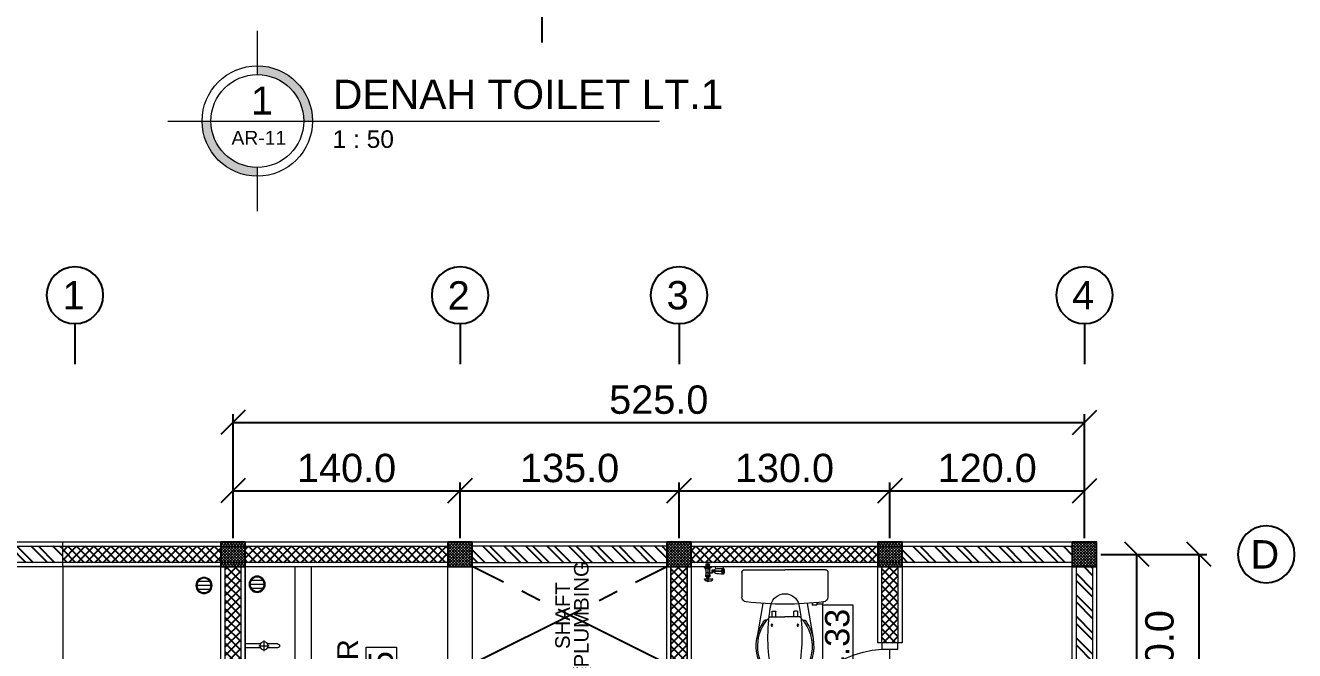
# Model space of a CAD drawing. Header units: inches. Extents: x 249 to 1192, y -18 to 440.
# Drawn here: x 505.38 to 521.04, y 199.45 to 207.17 of the extents above; entities that cross this region are included whole.
import ezdxf
from ezdxf.enums import TextEntityAlignment as Align

# ---------------------------------------------------------------- set-up
doc = ezdxf.new("R2010")
doc.units = ezdxf.units.IN
doc.header["$MEASUREMENT"] = 0
doc.linetypes.add('CENTER2', pattern=[1.125, 0.75, -0.125, 0.125, -0.125])
doc.linetypes.add('DASHDOT', pattern=[1, 0.5, -0.25, 0, -0.25])
for name, color, linetype, lineweight in [('ARSIR BETON', 8, 'Continuous', 0), ('DIMENSI', 85, 'Continuous', 20), ('DINDING', 6, 'Continuous', 0), ('DINDING2', 137, 'Continuous', 20), ('KUSEN', 16, 'Continuous', 15), ('LANTAI', 135, 'Continuous', 9), ('SANITAIR', 6, 'Continuous', 9), ('TEXT (KET. RUANG)', 7, 'Continuous', 5), ('TEXT (KETERANGAN)', 7, 'Continuous', 25)]:
    doc.layers.add(name, color=color, linetype=linetype, lineweight=lineweight)
for name, color, linetype in [('ARSIR DINDING', 64, 'Continuous'), ('AS', 15, 'CENTER2'), ('KOLOM', 5, 'Continuous')]:
    doc.layers.add(name, color=color, linetype=linetype)
doc.styles.add('ARIAL', font='arial.ttf')
doc.styles.add('S', font='SIMPLEX', dxfattribs={"width": 1.1})
doc.styles.get("Standard").update_dxf_attribs({"font": 'arial.ttf'})
doc.dimstyles.new('UK. GDG PERTEMUAN', dxfattribs={"dimtxt": 0.5, "dimasz": 0.5, "dimexe": 0.5, "dimexo": 0.05, "dimgap": 0.1, "dimtad": 2, "dimdec": 0, "dimlfac": 100, "dimzin": 0, "dimdsep": 46, "dimtxsty": 'Standard', "dimblk": 'OBLIQUE', "dimcen": 0.09, "dimclrd": 8, "dimclre": 256, "dimclrt": 256, "dimadec": 0, "dimazin": 0, "dimtfac": 1, "dimtdec": 0, "dimtofl": 0, "dimtmove": 0, "dimatfit": 3, "dimldrblk": 'OBLIQUE', "dimfxl": 0, "dimtolj": 1, "dimtzin": 0, "dimarcsym": 0})

# ---------------------------------------------------------------- blocks, each defined once
blk = doc.blocks.new('JUDUL GAMBAR')
at = {"layer": 'DIMENSI'}
h = blk.add_hatch(color=256, dxfattribs=at)
h.paths.add_polyline_path([(-32.945, 252.895), (-32.945, 253.045, -0.414214), (-33.739, 253.838), (-33.889, 253.838, 0.414214)])
h.paths.add_polyline_path([(-32.945, 254.781), (-32.945, 254.631, -0.414214), (-32.152, 253.838), (-32.002, 253.838, 0.414214)])
for points in [[(-32.945, 255.382), (-32.945, 254.631)], [(-34.474, 253.838), (-26.071, 253.838)], [(-32.945, 253.045), (-32.945, 252.294)]]:
    blk.add_lwpolyline(points, dxfattribs=at)
for radius in [0.943, 0.793]:
    blk.add_circle((-32.945, 253.838), radius, dxfattribs=at)
at = {"layer": 'DIMENSI', "style": 'ARIAL'}
for tag, height, p in [('JUDUL', 0.5, (-31.652, 253.895)), ('SKALA', 0.3, (-31.658, 253.289))]:
    blk.add_attdef(tag, text='', height=height, dxfattribs=at).set_placement(p, align=Align.BOTTOM_LEFT)
for tag, height, p in [('NO', 0.478, (-32.866, 254.188)), ('AR', 0.236, (-32.919, 253.551))]:
    blk.add_attdef(tag, text='', height=height, dxfattribs=at).set_placement(p, align=Align.MIDDLE_CENTER)
blk = doc.blocks.new('*X38')
at = {"color": 0}
for p, q in [((18.491, 19.1926), (18.5795, 19.1926)), ((18.4987, 19.2176), (18.5717, 19.2176)), ((18.4987, 19.1676), (18.5717, 19.1676))]:
    blk.add_line(p, q, dxfattribs=at)
blk = doc.blocks.new('SFLOOR')
for radius in [0.05, 0.0442]:
    blk.add_circle((0, 0), radius)
blk.add_blockref('*X38', (-18.5352, -19.1926))
blk = doc.blocks.new('Skran')
for p, q in [((-0.2, 0.0125), (-0.1381, 0.0125)), ((-0.0837, 0), (-0.1488, 0)), ((-0.1162, -0.0326), (-0.1162, 0.0326)), ((-0.0943, 0.0125), (0, 0.0125)), ((0, -0.0125), (0, 0.0125)), ((-0.2, -0.0125), (-0.1381, -0.0125)), ((-0.0943, -0.0125), (0, -0.0125))]:
    blk.add_line(p, q)
blk.add_circle((-0.1162, 0), 0.0252)
blk.add_arc((-0.2, 0), 0.0125, 89.99923, 270.00077)
blk = doc.blocks.new('*X70')
at = {"color": 0}
for p, q in [((-1015.3, 2417.5), (-1013.3, 2417.5)), ((-1015.3, 2416.2), (-1013.3, 2416.2)), ((-1015.3, 2415), (-1013.3, 2415)), ((-1015.3, 2413.8), (-1013.3, 2413.8)), ((-1015.3, 2412.5), (-1013.3, 2412.5)), ((-1015.3, 2411.2), (-1013.3, 2411.2)), ((-1015.3, 2410), (-1013.3, 2410)), ((-1015.3, 2408.8), (-1013.3, 2408.8)), ((-1015.3, 2407.5), (-1013.3, 2407.5)), ((-1015.3, 2406.2), (-1013.3, 2406.2)), ((-1015.3, 2405), (-1013.3, 2405))]:
    blk.add_line(p, q, dxfattribs=at)
blk = doc.blocks.new('*X71')
at = {"color": 0}
for p, q in [((1009.1, 3570), (1015.9, 3570)), ((1010, 3568.8), (1016.6, 3568.8)), ((1010.6, 3567.5), (1017.2, 3567.5)), ((1011.1, 3566.2), (1017.7, 3566.2)), ((1011.5, 3565), (1018, 3565)), ((1011.8, 3563.8), (1018.2, 3563.8)), ((1012.1, 3562.5), (1018.4, 3562.5)), ((1012.3, 3561.2), (1018.6, 3561.2)), ((1012.4, 3560), (1018.7, 3560)), ((1012.5, 3558.8), (1018.8, 3558.8)), ((1012.6, 3557.5), (1018.9, 3557.5)), ((1012.7, 3556.2), (1018.9, 3556.2)), ((1012.7, 3555), (1018.9, 3555))]:
    blk.add_line(p, q, dxfattribs=at)
blk = doc.blocks.new('JET SHOWER TOTO 403SV3 ATAS')
for p, q in [((-159.1, 3063.7), (-273.3, 3063.7)), ((-271.6, 3070.7), (-271.6, 3056.7)), ((-271.6, 3070.7), (-269.6, 3070.7)), ((-271.6, 3056.7), (-269.6, 3056.7)), ((-269.6, 3070.7), (-269.3, 3074.5)), ((-269.6, 3070.7), (-269.6, 3056.7)), ((-269.6, 3056.7), (-269.1, 3043.3)), ((-259.4, 3083.7), (-257.6, 3083.7)), ((-257.6, 3083.7), (-257.6, 3033.7)), ((-257.6, 3068.7), (-249.3, 3068.7)), ((-257.6, 3058.7), (-249.3, 3058.7)), ((-249.3, 3070), (-243.9, 3076.7)), ((-249.3, 3070.2), (-249.3, 3063.7)), ((-249.3, 3057.2), (-249.3, 3063.7)), ((-249.3, 3057.3), (-243.9, 3050.7)), ((-244.1, 3074.9), (-244.1, 3053.4)), ((-236.6, 3076.4), (-236.6, 3051)), ((-236.6, 3075.2), (-236.6, 3075.2)), ((-236.6, 3075.2), (-236.1, 3075.2)), ((-236.6, 3052.2), (-236.1, 3052.2)), ((-220.6, 3063.7), (-220.6, 3079)), ((-220.6, 3063.7), (-220.6, 3034.2)), ((-204.6, 3075.2), (-193.1, 3075.2)), ((-202.8, 3075.2), (-193.1, 3075.2)), ((-202.8, 3052.2), (-193.1, 3052.2)), ((-188, 3085), (-193.1, 3075.2)), ((-193.1, 3075.2), (-193.1, 3052.2)), ((-188, 3042.4), (-193.1, 3052.2)), ((-187.4, 3057.9), (-175.8, 3069.5)), ((-187.4, 3069.5), (-175.8, 3057.9)), ((-185.1, 3085.6), (-185.1, 3043)), ((-183.6, 3087.7), (-181.6, 3087.7)), ((-181.6, 3101.6), (-181.6, 2943.3)), ((-181.6, 3074.2), (-166.6, 3074.2)), ((-181.6, 3073.2), (-165.6, 3073.2)), ((-181.6, 3054.2), (-165.6, 3054.2)), ((-181.6, 3053.2), (-166.6, 3053.2)), ((-165.6, 3073.2), (-166.6, 3074.2)), ((-166.6, 3074.2), (-166.6, 3053.2)), ((-165.6, 3054.2), (-166.6, 3053.2)), ((-165.6, 3073.2), (-165.6, 3054.2)), ((-259.1, 3033.7), (-257.6, 3033.7)), ((-220.6, 3034.2), (-210.7, 3034.2)), ((-218.1, 3024.9), (-216.6, 3037.9)), ((-205.8, 3038.8), (-215.6, 3038.8)), ((-210.7, 2958.4), (-210.7, 3036.7)), ((-210.7, 3034.2), (-210.7, 2993.5)), ((-210.7, 3012.7), (-210.7, 2975.3)), ((-210.7, 2967.6), (-210.7, 2994)), ((-203.4, 3024.9), (-204.8, 3037.9)), ((-181.6, 3018), (-198.4, 3016.8)), ((-183.6, 3039.7), (-181.6, 3039.7)), ((-226.5, 2966.5), (-226.2, 2973.8)), ((-195, 2966.5), (-195.2, 2973.8)), ((-181.6, 2970), (-195.1, 2971.1))]:
    blk.add_line(p, q)
for points in [[(-237.2, 3074.9, 0.114587), (-237.4, 3075.9, 0.103766), (-238.1, 3076.8, 0.091411), (-239.1, 3077.4, 0.084254), (-240.3, 3077.6, 0.084254), (-241.6, 3077.4, 0.091411), (-242.6, 3076.8, 0.103766), (-243.2, 3075.9, 0.114587), (-243.5, 3074.9, 0.114587), (-243.2, 3074, 0.103766), (-242.6, 3073.1, 0.091411), (-241.6, 3072.5, 0.084254), (-240.3, 3072.3, 0.084254), (-239.1, 3072.5, 0.091411), (-238.1, 3073.1, 0.103766), (-237.4, 3074, 0.114587)], [(-237.2, 3052.4, -0.114587), (-237.4, 3051.4, -0.103766), (-238.1, 3050.6, -0.091411), (-239.1, 3050, -0.084254), (-240.3, 3049.8, -0.084254), (-241.6, 3050, -0.091411), (-242.6, 3050.6, -0.103766), (-243.2, 3051.4, -0.114587), (-243.5, 3052.4, -0.114587), (-243.2, 3053.4, -0.103766), (-242.6, 3054.3, -0.091411), (-241.6, 3054.9, -0.084254), (-240.3, 3055.1, -0.084254), (-239.1, 3054.9, -0.091411), (-238.1, 3054.3, -0.103766), (-237.4, 3053.4, -0.114587)], [(-240.2, 3058.3, 0.164064), (-239.2, 3058.6, 0.105853), (-238.2, 3059.9, 0.069292), (-237.5, 3061.5, 0.055499), (-237.3, 3063.7, 0.055499), (-237.5, 3065.9, 0.069292), (-238.2, 3067.5, 0.105853), (-239.2, 3068.8, 0.164064), (-240.2, 3069.1, 0.164064), (-241.3, 3068.8, 0.105853), (-242.3, 3067.5, 0.069292), (-242.9, 3065.9, 0.055499), (-243.2, 3063.7, 0.055499), (-242.9, 3061.5, 0.069292), (-242.3, 3059.9, 0.105853), (-241.3, 3058.6, 0.164064)], [(-224.6, 2965.2, 0.244063), (-224, 2964, 0.082589), (-220.5, 2962.4, 0.040895), (-216.4, 2961.5, 0.030051), (-210.7, 2961.2, 0.030051), (-205, 2961.5, 0.040895), (-200.9, 2962.4, 0.082589), (-197.5, 2964, 0.244063), (-196.9, 2965.2, 0.244063), (-197.5, 2966.4, 0.082589), (-200.9, 2968.1, 0.040895), (-205, 2968.9, 0.030051), (-210.7, 2969.3, 0.030051), (-216.4, 2968.9, 0.040895), (-220.5, 2968.1, 0.082589), (-224, 2966.4, 0.244063)], [(-221.7, 2964.7, 0.063482), (-221.3, 2964.8, 0.076525), (-221.1, 2964.9, 0.107139), (-220.9, 2965, 0.147244), (-220.8, 2965.2, 0.147244), (-220.9, 2965.4, 0.107139), (-221.1, 2965.6, 0.076525), (-221.3, 2965.7, 0.063482), (-221.7, 2965.8, 0.063482), (-222, 2965.7, 0.076525), (-222.3, 2965.6, 0.107139), (-222.5, 2965.4, 0.147244), (-222.5, 2965.2, 0.147244), (-222.5, 2965, 0.107139), (-222.3, 2964.9, 0.076525), (-222, 2964.8, 0.063482)], [(-216.9, 2966.7, 0.063482), (-216.5, 2966.8, 0.076525), (-216.3, 2966.9, 0.107139), (-216.1, 2967.1, 0.147244), (-216, 2967.2, 0.147244), (-216.1, 2967.4, 0.107139), (-216.3, 2967.6, 0.076525), (-216.5, 2967.7, 0.063482), (-216.9, 2967.8, 0.063482), (-217.2, 2967.7, 0.076525), (-217.5, 2967.6, 0.107139), (-217.6, 2967.4, 0.147244), (-217.7, 2967.2, 0.147244), (-217.6, 2967.1, 0.107139), (-217.5, 2966.9, 0.076525), (-217.2, 2966.8, 0.063482)], [(-216.4, 2962.4, 0.063482), (-216.1, 2962.4, 0.076525), (-215.8, 2962.5, 0.107139), (-215.6, 2962.7, 0.147244), (-215.6, 2962.9, 0.147244), (-215.6, 2963.1, 0.107139), (-215.8, 2963.3, 0.076525), (-216.1, 2963.4, 0.063482), (-216.4, 2963.4, 0.063482), (-216.7, 2963.4, 0.076525), (-217, 2963.3, 0.107139), (-217.2, 2963.1, 0.147244), (-217.3, 2962.9, 0.147244), (-217.2, 2962.7, 0.107139), (-217, 2962.5, 0.076525), (-216.7, 2962.4, 0.063482)], [(-210.8, 2964.6, 0.063482), (-210.5, 2964.6, 0.076525), (-210.2, 2964.8, 0.107139), (-210, 2964.9, 0.147244), (-210, 2965.1, 0.147244), (-210, 2965.3, 0.107139), (-210.2, 2965.5, 0.076525), (-210.5, 2965.6, 0.063482), (-210.8, 2965.6, 0.063482), (-211.2, 2965.6, 0.076525), (-211.4, 2965.5, 0.107139), (-211.6, 2965.3, 0.147244), (-211.7, 2965.1, 0.147244), (-211.6, 2964.9, 0.107139), (-211.4, 2964.8, 0.076525), (-211.2, 2964.6, 0.063482)], [(-210.8, 2961.6, 0.063482), (-210.5, 2961.6, 0.076525), (-210.2, 2961.7, 0.107139), (-210, 2961.9, 0.147244), (-210, 2962.1, 0.147244), (-210, 2962.3, 0.107139), (-210.2, 2962.5, 0.076525), (-210.5, 2962.6, 0.063482), (-210.8, 2962.6, 0.063482), (-211.2, 2962.6, 0.076525), (-211.4, 2962.5, 0.107139), (-211.6, 2962.3, 0.147244), (-211.7, 2962.1, 0.147244), (-211.6, 2961.9, 0.107139), (-211.4, 2961.7, 0.076525), (-211.2, 2961.6, 0.063482)], [(-210.7, 2967.5, 0.063482), (-210.4, 2967.6, 0.076525), (-210.1, 2967.7, 0.107139), (-209.9, 2967.8, 0.147244), (-209.9, 2968, 0.147244), (-209.9, 2968.2, 0.107139), (-210.1, 2968.4, 0.076525), (-210.4, 2968.5, 0.063482), (-210.7, 2968.6, 0.063482), (-211, 2968.5, 0.076525), (-211.3, 2968.4, 0.107139), (-211.5, 2968.2, 0.147244), (-211.5, 2968, 0.147244), (-211.5, 2967.8, 0.107139), (-211.3, 2967.7, 0.076525), (-211, 2967.6, 0.063482)], [(-205.6, 2967.1, 0.063482), (-205.2, 2967.1, 0.076525), (-205, 2967.2, 0.107139), (-204.8, 2967.4, 0.147244), (-204.7, 2967.6, 0.147244), (-204.8, 2967.8, 0.107139), (-205, 2968, 0.076525), (-205.2, 2968.1, 0.063482), (-205.6, 2968.1, 0.063482), (-205.9, 2968.1, 0.076525), (-206.2, 2968, 0.107139), (-206.3, 2967.8, 0.147244), (-206.4, 2967.6, 0.147244), (-206.3, 2967.4, 0.107139), (-206.2, 2967.2, 0.076525), (-205.9, 2967.1, 0.063482)], [(-204.7, 2962.2, 0.063482), (-204.3, 2962.3, 0.076525), (-204.1, 2962.4, 0.107139), (-203.9, 2962.6, 0.147244), (-203.8, 2962.8, 0.147244), (-203.9, 2963, 0.107139), (-204.1, 2963.1, 0.076525), (-204.3, 2963.3, 0.063482), (-204.7, 2963.3, 0.063482), (-205, 2963.3, 0.076525), (-205.3, 2963.1, 0.107139), (-205.5, 2963, 0.147244), (-205.5, 2962.8, 0.147244), (-205.5, 2962.6, 0.107139), (-205.3, 2962.4, 0.076525), (-205, 2962.3, 0.063482)], [(-199.6, 2964.6, 0.063482), (-199.3, 2964.6, 0.076525), (-199, 2964.8, 0.107139), (-198.9, 2964.9, 0.147244), (-198.8, 2965.1, 0.147244), (-198.9, 2965.3, 0.107139), (-199, 2965.5, 0.076525), (-199.3, 2965.6, 0.063482), (-199.6, 2965.6, 0.063482), (-200, 2965.6, 0.076525), (-200.2, 2965.5, 0.107139), (-200.4, 2965.3, 0.147244), (-200.5, 2965.1, 0.147244), (-200.4, 2964.9, 0.107139), (-200.2, 2964.8, 0.076525), (-200, 2964.6, 0.063482)]]:
    blk.add_lwpolyline(points, format="xyb", close=True)
for points in [[(-210.7, 2977.8, 0.026666), (-217.1, 2977.4, 0.036581), (-221.7, 2976.6, 0.076377), (-225.6, 2974.9, 0.258801), (-226.2, 2973.8, 0.258801)], [(-195.2, 2973.8, 0.258801), (-195.9, 2974.9, 0.076377), (-199.8, 2976.6, 0.036581), (-204.4, 2977.4, 0.026666), (-210.7, 2977.8, 0.026666)], [(-210.7, 2971.5, 0.032506), (-217.2, 2971.1, 0.043954), (-221.9, 2970, 0.086557), (-225.8, 2968, 0.234077), (-226.5, 2966.5, 0.2316), (-225.8, 2965, 0.086557)], [(-210.7, 2971.5, -0.032506), (-204.3, 2971.1, -0.043954), (-199.6, 2970, -0.086557), (-195.7, 2968, -0.234077), (-195, 2966.5, -0.2316), (-195.7, 2965, -0.086557)]]:
    blk.add_lwpolyline(points, format="xyb")
for centre, radius, start, end in [((-259.9, 3063.7), 13.7, 149.24357, 210.75643), ((-259.4, 3073.7), 10, 90, 175.60129), ((-240.3, 3074.6), 4.1, 25.31617, 148.85978), ((-236.1, 3085.2), 10, 270, 282.17925), ((-236.1, 3042.2), 10, 77.82075, 90), ((-219.5, 3008), 69, 77.82075, 102.17925), ((-202.8, 3085.2), 10, 257.82075, 270), ((-202.8, 3042.2), 10, 90, 102.17925), ((-183.6, 3082.7), 5, 90, 152.52557), ((-259.1, 3043.7), 10, 182.48955, 270), ((-240.3, 3052.8), 4.1, 211.14022, 334.68383), ((-219.5, 3119.4), 69, 257.82075, 282.17925), ((-26.4, 2980.6), 200, 169.04916, 182.15247), ((-220.8, 3018.2), 2, 99.96394, 169.04916), ((-210.7, 2961), 60, 79.71779, 99.96394), ((-229.4, 3026.4), 11.4, 327.98326, 355.24666), ((-215.6, 3037.8), 1, 90, 173.66667), ((-205.8, 3037.8), 1, 6.33333, 90), ((-192.1, 3026.4), 11.4, 184.75334, 212.01674), ((-200.7, 3018.2), 2, 10.95084, 80.03606), ((-395.1, 2980.6), 200, 357.84753, 10.95084), ((-183.6, 3044.7), 5, 207.47443, 270), ((-216.1, 2977.1), 15.5, 231.54927, 261.78089), ((-205.3, 2977.1), 15.5, 278.21911, 308.45073)]:
    blk.add_arc(centre, radius, start, end)
at = {"color": 7}
blk.add_blockref('*X70', (743.6, 652.5), dxfattribs=at)
at = {"rotation": 90}
blk.add_blockref('*X71', (3344.1, 1958.8), dxfattribs=at)
at = {"xscale": -1, "rotation": 270}
blk.add_blockref('*X71', (-3765.6, 1958.8), dxfattribs=at)
blk = doc.blocks.new('KLO TOTO C438 ATAS')
for p, q in [((373.85, 174.62), (373.85, 108.71)), ((375.85, 167.7), (375.85, 142.7)), ((377.35, 169.2), (392.64, 169.2)), ((396.61, 156.38), (418.2, 160.01)), ((401.31, 150.31), (401.31, 148.59)), ((404.98, 150.62), (401.61, 150.62)), ((404.98, 151.97), (404.98, 142.7)), ((406.86, 153.77), (406.86, 154.9)), ((375.85, 117.7), (375.85, 142.7)), ((404.98, 148.29), (401.61, 148.29)), ((404.98, 133.43), (404.98, 142.7)), ((401.31, 135.09), (401.31, 136.81)), ((404.98, 137.12), (401.61, 137.12)), ((404.98, 134.78), (401.61, 134.78)), ((396.37, 125.84), (397.4, 125.84)), ((396.61, 129.02), (418.22, 125.38)), ((397.7, 123.38), (397.7, 125.54)), ((406.86, 131.63), (406.86, 130.5)), ((395.72, 119.3), (396.54, 119.3)), ((396.12, 123.07), (397.4, 123.07)), ((396.85, 123.07), (396.85, 119.6)), ((377.35, 116.2), (392.64, 116.2))]:
    blk.add_line(p, q)
for centre in [(410.05, 150.7), (410.05, 134.7)]:
    blk.add_circle(centre, 0.55)
for centre, radius, start, end in [((377.35, 167.7), 1.5, 90, 180), ((392.64, 166.15), 3.05, 6.73341, 90), ((191.37, 142.39), 205.72, 0.0873, 6.73341), ((423.05, 133.62), 25.85, 48.60094, 134.06444), ((423.03, 133.55), 26.9, 100.33326, 126.61339), ((423.03, 133.55), 26.9, 48.65161, 100.33326), ((399.54, 142.7), 8.88, 104.91084, 180), ((417.33, 46.03), 107.15, 79.97911, 100.80313), ((401.61, 150.31), 0.307, 90, 180), ((405.28, 151.97), 0.307, 134.06444, 180), ((407.17, 154.9), 0.307, 126.61339, 180), ((435.75, 150.58), 1, 25.79836, 76.67439), ((419.45, 142.7), 19.1, 360, 25.79836), ((431.65, 142.88), 13.22, 359.28769, 49.9182), ((431.65, 142.88), 14.2, 359.28769, 49.9182), ((399.54, 142.7), 8.88, 180, 255.08916), ((191.37, 143.01), 205.72, 353.26659, 359.9127), ((401.61, 148.59), 0.307, 180, 270), ((419.45, 142.7), 19.1, 334.20164, 0), ((431.65, 142.52), 13.22, 310.0818, 0.71231), ((431.65, 142.52), 14.2, 310.0818, 0.71231), ((417.34, 239.98), 107.76, 259.25593, 279.96184), ((401.61, 136.81), 0.307, 90, 180), ((401.61, 135.09), 0.307, 180, 270), ((405.28, 133.43), 0.307, 180, 225.93556), ((423.05, 151.79), 25.85, 225.93556, 311.39906), ((435.75, 134.82), 1, 283.32561, 334.20164), ((397.4, 125.54), 0.307, 0, 90), ((407.17, 130.5), 0.307, 180, 233.38661), ((423.03, 151.85), 26.9, 233.38661, 259.70593), ((423.03, 151.85), 26.9, 259.70593, 311.34839), ((377.35, 117.7), 1.5, 180, 270), ((392.64, 119.25), 3.05, 270, 353.26659), ((396.54, 119.6), 0.307, 270, 0), ((397.4, 123.38), 0.307, 270, 0)]:
    blk.add_arc(centre, radius, start, end)
blk = doc.blocks.new('K2')
at = {"layer": 'ARSIR BETON'}
h = blk.add_hatch(dxfattribs=at)
h.set_pattern_fill('ANSI37', color=256, scale=0.1, style=0)
h.set_pattern_definition([(45, (-38.743626, 268.082874), (-0.0088388, 0.0088388), []), (135, (-38.743626, 268.082874), (-0.0088388, -0.0088388), [])])
h.paths.add_polyline_path([(-38.5936, 268.2329), (-38.7436, 268.2329), (-38.7436, 268.0829), (-38.5936, 268.0829)])
at = {"layer": 'KOLOM'}
blk.add_lwpolyline([(-38.7436, 268.0829), (-38.5936, 268.0829), (-38.5936, 268.2329), (-38.7436, 268.2329)], close=True, dxfattribs=at)
blk = doc.blocks.new('K15')
at = {"layer": 'ARSIR BETON'}
h = blk.add_hatch(dxfattribs=at)
h.set_pattern_fill('ANSI37', color=256, scale=0.1, angle=179.99997, style=0)
h.set_pattern_definition([(225, (665.191469, 113.346442), (0.0088388, -0.00883884), []), (315, (665.191469, 113.346442), (0.00883884, 0.0088388), [])])
h.paths.add_polyline_path([(665.3165, 113.4964), (665.2665, 113.4964), (665.2665, 113.3464), (665.3165, 113.3464)])
h.paths.add_polyline_path([(665.2665, 113.4964), (665.2165, 113.4964), (665.2165, 113.3464), (665.2665, 113.3464)])
h.paths.add_polyline_path([(665.2165, 113.4964), (665.1915, 113.4964), (665.1915, 113.3464), (665.2165, 113.3464)])
h.paths.add_polyline_path([(665.3415, 113.4964), (665.3165, 113.4964), (665.3165, 113.4964), (665.3165, 113.3464), (665.3415, 113.3464)])
at = {"layer": 'KOLOM'}
blk.add_lwpolyline([(665.1915, 113.3464), (665.3415, 113.3464), (665.3415, 113.4964), (665.1915, 113.4964)], close=True, dxfattribs=at)
blk = doc.blocks.new('p toilet')
at = {"layer": 'KUSEN'}
for points in [[(611.2182, 191.3922), (611.2182, 191.9922), (611.1782, 191.9922), (611.1782, 191.3922)], [(610.6182, 191.3422), (610.5782, 191.3422), (610.5782, 191.4422), (610.6182, 191.4422)], [(611.2582, 191.3422), (611.2182, 191.3422), (611.2182, 191.4422), (611.2582, 191.4422)]]:
    blk.add_lwpolyline(points, close=True, dxfattribs=at)
blk.add_lwpolyline([(611.2182, 191.3922), (610.6182, 191.3922)], dxfattribs=at)
blk.add_arc((611.1982, 191.4117), 0.5808, 88.02661, 176.99428, dxfattribs=at)
blk = doc.blocks.new('+4.35')
at = {"layer": 'TEXT (KET. RUANG)', "color": 1}
blk.add_lwpolyline([(653.1532, 119.0567), (653.7744, 119.0567), (653.7744, 118.8702), (653.1532, 118.8702)], close=True, dxfattribs=at)
at = {"layer": 'TEXT (KET. RUANG)'}
blk.add_text('+ 4.35', height=0.15075, dxfattribs=at).set_placement((653.1591, 118.8918))
blk = doc.blocks.new('+433')
at = {"layer": 'TEXT (KET. RUANG)', "color": 1}
blk.add_lwpolyline([(654.3824, 117.1768), (655.0037, 117.1768), (655.0037, 116.9903), (654.3824, 116.9903)], close=True, dxfattribs=at)
at = {"layer": 'TEXT (KET. RUANG)'}
blk.add_text('+ 4.33', height=0.15075, dxfattribs=at).set_placement((654.3883, 117.012))
blk = doc.blocks.new('TOILET LT.2')
at = {"layer": 'ARSIR DINDING'}
h = blk.add_hatch(dxfattribs=at)
h.set_pattern_fill('ANSI32', color=256, scale=0.25, style=0)
h.set_pattern_definition([(45, (652.50368, 115.51291), (-0.0662913, 0.0662913), []), (45, (652.54787, 115.51291), (-0.0662913, 0.0662913), [])])
h.paths.add_polyline_path([(656.6287, 115.6129), (652.5037, 115.6129), (652.5037, 115.5129), (656.6287, 115.5129)])
h.paths.add_polyline_path([(656.7537, 116.6879), (656.6537, 116.6879), (656.6537, 115.6379), (656.7537, 115.6379)])
h.paths.add_polyline_path([(656.7537, 119.3379), (656.6537, 119.3379), (656.6537, 118.1379), (656.7537, 118.1379)])
h.paths.add_polyline_path([(656.7537, 122.6434), (656.6537, 122.6434), (656.6537, 121.8631), (656.7537, 121.8631)])
h.paths.add_polyline_path([(654.6287, 120.7629), (654.6287, 120.8629), (652.5037, 120.8629), (652.5037, 120.7629)])
h = blk.add_hatch(dxfattribs=at)
h.set_pattern_fill('ANSI37', color=256, scale=0.3, style=0)
h.set_pattern_definition([(45, (653.053678, 118.01291), (-0.0265165, 0.0265165), []), (135, (653.053678, 118.01291), (-0.0265165, -0.0265165), [])])
h.paths.add_polyline_path([(653.0537, 118.0129), (656.6287, 118.0129), (656.6287, 118.1129), (653.0537, 118.1129)])
at = {"layer": 'AS'}
for points in [[(656.0287, 118.1379), (656.6287, 119.3379)], [(656.0287, 119.3379), (656.6287, 118.1379)]]:
    blk.add_lwpolyline(points, dxfattribs=at)
at = {"layer": 'DINDING'}
for points in [[(656.6287, 120.7379), (652.5037, 120.7379), (652.5037, 120.8879), (656.6287, 120.8879)], [(656.6287, 119.3379), (656.0287, 119.3379), (656.0287, 119.4879), (656.6287, 119.4879)], [(656.6287, 118.1379), (656.7787, 118.1379), (656.7787, 119.3379), (656.6287, 119.3379)], [(656.6287, 117.9879), (653.0537, 117.9879), (653.0537, 118.1379), (656.6287, 118.1379)], [(656.0287, 118.1379), (656.6287, 118.1379), (656.6287, 117.9879), (656.0287, 117.9879)], [(656.6287, 115.6379), (656.7787, 115.6379), (656.7787, 117.9879), (656.6287, 117.9879)], [(656.1587, 116.8379), (656.6287, 116.8379), (656.6287, 116.6879), (656.1587, 116.6879)], [(652.5037, 115.6379), (656.6287, 115.6379), (656.6287, 115.4879), (652.5037, 115.4879)]]:
    blk.add_lwpolyline(points, close=True, dxfattribs=at)
for points in [[(655.6287, 120.7379), (655.6287, 120.3288), (656.6287, 120.3288)], [(655.7287, 120.7379), (655.7287, 120.4288), (656.6287, 120.4288)]]:
    blk.add_lwpolyline(points, dxfattribs=at)
at = {"layer": 'DINDING2'}
for points in [[(652.5037, 120.7629), (656.6287, 120.7629), (656.6287, 120.8629), (652.5037, 120.8629)], [(656.6537, 118.1379), (656.7537, 118.1379), (656.7537, 119.3379), (656.6537, 119.3379)], [(653.0537, 118.0129), (656.6287, 118.0129), (656.6287, 118.1129), (653.0537, 118.1129)], [(656.0287, 118.1129), (656.6287, 118.1129), (656.6287, 118.0129), (656.0287, 118.0129)], [(656.6537, 117.9879), (656.7537, 117.9879), (656.7537, 115.6379), (656.6537, 115.6379)], [(656.1587, 116.8129), (656.6287, 116.8129), (656.6287, 116.7129), (656.1587, 116.7129)]]:
    blk.add_lwpolyline(points, close=True, dxfattribs=at)
at = {"layer": 'LANTAI'}
blk.add_lwpolyline([(652.5037, 115.6129), (656.6287, 115.6129), (656.6287, 115.5129), (652.5037, 115.5129)], close=True, dxfattribs=at)
at = {"rotation": 179.9999724896534}
for p in [(618.0352, 388.9708), (618.0352, 387.5708), (618.0352, 386.2208), (618.0352, 384.9208)]:
    blk.add_blockref('K2', p, dxfattribs=at)
at = {"xscale": -1}
blk.add_blockref('p toilet', (1266.7369, -74.6292), dxfattribs=at)
at = {"layer": 'DINDING2'}
for name, p in [('+4.35', (2.3565, 0.9342)), ('+433', (1.3881, 0)), ('K15', (-8.5628, 2.1415))]:
    blk.add_blockref(name, p, dxfattribs=at)
at = {"layer": 'SANITAIR', "xscale": -1}
for name, p, rotation in [('Skran', (656.1397, 120.7379), 270), ('SFLOOR', (656.5193, 120.6639), 90)]:
    blk.add_blockref(name, p, dxfattribs=dict(at, rotation=rotation))
at = {"layer": 'SANITAIR'}
for name, p, xscale, yscale, zscale in [('JET SHOWER TOTO 403SV3 ATAS', (656.8104, 114.8214), 0.001, 0.001, 0.001), ('KLO TOTO C438 ATAS', (660.3672, 115.9828), -0.01, 0.01, 0.01)]:
    blk.add_blockref(name, p, dxfattribs=dict(at, xscale=xscale, yscale=yscale, zscale=zscale))
at = {"layer": 'TEXT (KET. RUANG)'}
for s, height, p in [('JANITOR', 0.12839, (655.4129, 120.0418)), ('SHAFT', 0.08987, (656.1199, 118.736)), ('PLUMBING', 0.08987, (656.0061, 118.6204))]:
    blk.add_text(s, height=height, dxfattribs=at).set_placement(p)
blk = doc.blocks.new('_Oblique')
at = {"color": 0, "linetype": 'ByBlock', "lineweight": -2}
blk.add_line((-0.5, -0.5), (0.5, 0.5), dxfattribs=at)
blk = doc.blocks.new('*D339')
at = {"layer": 'DEFPOINTS', "color": 0}
for p in [(510.745, 201.426), (507.945, 200.791), (510.745, 200.791)]:
    blk.add_point(p, dxfattribs=at)
at = {"layer": 'DIMENSI', "lineweight": -2}
for p, q in [((507.945, 200.841), (507.945, 201.526)), ((510.745, 200.841), (510.745, 201.526))]:
    blk.add_line(p, q, dxfattribs=at)
at = {"layer": 'DIMENSI', "color": 8, "lineweight": -2}
blk.add_line((507.945, 201.426), (510.745, 201.426), dxfattribs=at)
at = {"layer": 'DIMENSI', "color": 8, "lineweight": -2, "xscale": 0.3, "yscale": 0.3, "zscale": 0.3, "rotation": 180}
blk.add_blockref('_Oblique', (507.945, 201.426), dxfattribs=at)
at = {"layer": 'DIMENSI', "color": 8, "lineweight": -2, "xscale": 0.3, "yscale": 0.3, "zscale": 0.3}
blk.add_blockref('_Oblique', (510.745, 201.426), dxfattribs=at)
at = {"layer": 'DIMENSI', "insert": (509.345, 201.704), "char_height": 0.35, "attachment_point": 5}
blk.add_mtext('\\A1;140.0', dxfattribs=at)
blk = doc.blocks.new('*D340')
at = {"layer": 'DEFPOINTS', "color": 0}
for p in [(513.445, 201.426), (510.745, 200.791), (513.445, 200.791)]:
    blk.add_point(p, dxfattribs=at)
at = {"layer": 'DIMENSI', "lineweight": -2}
for p, q in [((510.745, 200.841), (510.745, 201.526)), ((513.445, 200.841), (513.445, 201.526))]:
    blk.add_line(p, q, dxfattribs=at)
at = {"layer": 'DIMENSI', "color": 8, "lineweight": -2}
blk.add_line((510.745, 201.426), (513.445, 201.426), dxfattribs=at)
at = {"layer": 'DIMENSI', "color": 8, "lineweight": -2, "xscale": 0.3, "yscale": 0.3, "zscale": 0.3, "rotation": 180}
blk.add_blockref('_Oblique', (510.745, 201.426), dxfattribs=at)
at = {"layer": 'DIMENSI', "color": 8, "lineweight": -2, "xscale": 0.3, "yscale": 0.3, "zscale": 0.3}
blk.add_blockref('_Oblique', (513.445, 201.426), dxfattribs=at)
at = {"layer": 'DIMENSI', "insert": (512.095, 201.704), "char_height": 0.35, "attachment_point": 5}
blk.add_mtext('\\A1;135.0', dxfattribs=at)
blk = doc.blocks.new('*D341')
at = {"layer": 'DEFPOINTS', "color": 0}
for p in [(516.045, 201.426), (513.445, 200.791), (516.045, 200.791)]:
    blk.add_point(p, dxfattribs=at)
at = {"layer": 'DIMENSI', "lineweight": -2}
for p, q in [((513.445, 200.841), (513.445, 201.526)), ((516.045, 200.841), (516.045, 201.526))]:
    blk.add_line(p, q, dxfattribs=at)
at = {"layer": 'DIMENSI', "color": 8, "lineweight": -2}
blk.add_line((513.445, 201.426), (516.045, 201.426), dxfattribs=at)
at = {"layer": 'DIMENSI', "color": 8, "lineweight": -2, "xscale": 0.3, "yscale": 0.3, "zscale": 0.3, "rotation": 180}
blk.add_blockref('_Oblique', (513.445, 201.426), dxfattribs=at)
at = {"layer": 'DIMENSI', "color": 8, "lineweight": -2, "xscale": 0.3, "yscale": 0.3, "zscale": 0.3}
blk.add_blockref('_Oblique', (516.045, 201.426), dxfattribs=at)
at = {"layer": 'DIMENSI', "insert": (514.745, 201.704), "char_height": 0.35, "attachment_point": 5}
blk.add_mtext('\\A1;130.0', dxfattribs=at)
blk = doc.blocks.new('*D342')
at = {"layer": 'DEFPOINTS', "color": 0}
for p in [(518.445, 201.426), (516.045, 200.791), (518.445, 200.791)]:
    blk.add_point(p, dxfattribs=at)
at = {"layer": 'DIMENSI', "lineweight": -2}
for p, q in [((516.045, 200.841), (516.045, 201.526)), ((518.445, 200.841), (518.445, 201.526))]:
    blk.add_line(p, q, dxfattribs=at)
at = {"layer": 'DIMENSI', "color": 8, "lineweight": -2}
blk.add_line((516.045, 201.426), (518.445, 201.426), dxfattribs=at)
at = {"layer": 'DIMENSI', "color": 8, "lineweight": -2, "xscale": 0.3, "yscale": 0.3, "zscale": 0.3, "rotation": 180}
blk.add_blockref('_Oblique', (516.045, 201.426), dxfattribs=at)
at = {"layer": 'DIMENSI', "color": 8, "lineweight": -2, "xscale": 0.3, "yscale": 0.3, "zscale": 0.3}
blk.add_blockref('_Oblique', (518.445, 201.426), dxfattribs=at)
at = {"layer": 'DIMENSI', "insert": (517.245, 201.704), "char_height": 0.35, "attachment_point": 5}
blk.add_mtext('\\A1;120.0', dxfattribs=at)
blk = doc.blocks.new('*D343')
at = {"layer": 'DEFPOINTS', "color": 0}
for p in [(518.445, 202.269), (507.945, 200.791), (518.445, 200.791)]:
    blk.add_point(p, dxfattribs=at)
at = {"layer": 'DIMENSI', "lineweight": -2}
for p, q in [((507.945, 200.841), (507.945, 202.369)), ((518.445, 200.841), (518.445, 202.369))]:
    blk.add_line(p, q, dxfattribs=at)
at = {"layer": 'DIMENSI', "color": 8, "lineweight": -2}
blk.add_line((507.945, 202.269), (518.445, 202.269), dxfattribs=at)
at = {"layer": 'DIMENSI', "color": 8, "lineweight": -2, "xscale": 0.3, "yscale": 0.3, "zscale": 0.3, "rotation": 180}
blk.add_blockref('_Oblique', (507.945, 202.269), dxfattribs=at)
at = {"layer": 'DIMENSI', "color": 8, "lineweight": -2, "xscale": 0.3, "yscale": 0.3, "zscale": 0.3}
blk.add_blockref('_Oblique', (518.445, 202.269), dxfattribs=at)
at = {"layer": 'DIMENSI', "insert": (513.195, 202.547), "char_height": 0.35, "attachment_point": 5}
blk.add_mtext('\\A1;525.0', dxfattribs=at)
blk = doc.blocks.new('*D346')
at = {"layer": 'DEFPOINTS', "color": 0}
for p in [(518.595, 200.641), (519.092, 200.641), (518.595, 198.041)]:
    blk.add_point(p, dxfattribs=at)
at = {"layer": 'DIMENSI', "lineweight": -2}
for p, q in [((518.645, 200.641), (519.192, 200.641)), ((518.645, 198.041), (519.192, 198.041))]:
    blk.add_line(p, q, dxfattribs=at)
at = {"layer": 'DIMENSI', "color": 8, "lineweight": -2}
blk.add_line((519.092, 198.041), (519.092, 200.641), dxfattribs=at)
at = {"layer": 'DIMENSI', "color": 8, "lineweight": -2, "xscale": 0.3, "yscale": 0.3, "zscale": 0.3}
for p, rotation in [((519.092, 200.641), 90), ((519.092, 198.041), 270)]:
    blk.add_blockref('_Oblique', p, dxfattribs=dict(at, rotation=rotation))
at = {"layer": 'DIMENSI', "insert": (519.371, 199.341), "char_height": 0.35, "attachment_point": 5, "rotation": 90}
blk.add_mtext('\\A1;130.0', dxfattribs=at)
blk = doc.blocks.new('*D347')
at = {"layer": 'DEFPOINTS', "color": 0}
for p in [(518.934, 200.641), (518.595, 192.091), (519.855, 192.091)]:
    blk.add_point(p, dxfattribs=at)
at = {"layer": 'DIMENSI', "lineweight": -2}
for p, q in [((518.984, 200.641), (519.955, 200.641)), ((518.645, 192.091), (519.955, 192.091))]:
    blk.add_line(p, q, dxfattribs=at)
at = {"layer": 'DIMENSI', "color": 8, "lineweight": -2}
blk.add_line((519.855, 200.641), (519.855, 192.091), dxfattribs=at)
at = {"layer": 'DIMENSI', "color": 8, "lineweight": -2, "xscale": 0.3, "yscale": 0.3, "zscale": 0.3}
for p, rotation in [((519.855, 200.641), 90), ((519.855, 192.091), 270)]:
    blk.add_blockref('_Oblique', p, dxfattribs=dict(at, rotation=rotation))
at = {"layer": 'DIMENSI', "insert": (520.134, 196.366), "char_height": 0.35, "attachment_point": 5, "rotation": 90}
blk.add_mtext('\\A1;427.5', dxfattribs=at)
blk = doc.blocks.new('NAV')
blk.add_circle((0, -0.4), 0.35)
at = {"style": 'S', "width": 0.75, "flags": 4}
blk.add_attdef('AV', text='', height=0.3, dxfattribs=at).set_placement((0, -0.4), align=Align.MIDDLE)

msp = doc.modelspace()

# ---------------------------------------------------------------- hatches: boundary and pattern name
at = {"layer": 'ARSIR DINDING'}
h = msp.add_hatch(dxfattribs=at)
h.set_pattern_fill('ANSI37', color=256, scale=0.6, angle=90, style=0)
h.set_pattern_definition([(135, (516.14452, 191.99088), (-0.053033, -0.053033), []), (225, (516.14452, 191.99088), (0.053033, -0.053033), [])])
h.paths.add_polyline_path([(512.5245, 192.1909), (512.5245, 191.9909), (513.2945, 191.9909), (513.2945, 192.1909)])
h.paths.add_polyline_path([(509.9945, 192.1909), (509.9945, 191.9909), (510.7645, 191.9909), (510.7645, 192.1909)])
h.paths.add_polyline_path([(509.7445, 194.0051), (509.7445, 192.2409), (509.9445, 192.2409), (509.9445, 194.0051)])
h.paths.add_polyline_path([(509.7445, 196.4909), (509.7445, 195.7655), (509.9445, 195.7655), (509.9445, 196.4909)])
h.paths.add_polyline_path([(509.4545, 196.7409), (509.4545, 196.5409), (509.6945, 196.5409), (509.6945, 196.7409)])
h.paths.add_polyline_path([(509.9945, 196.7409), (509.9945, 196.5409), (510.5945, 196.5409), (510.5945, 196.7409)])
h.paths.add_polyline_path([(510.6445, 198.9909), (510.6445, 196.7909), (510.8445, 196.7909), (510.8445, 198.9909)])
h.paths.add_polyline_path([(512.2545, 196.7409), (512.2545, 196.5409), (513.2945, 196.5409), (513.2945, 196.7409)])
h.paths.add_polyline_path([(510.8945, 199.2409), (510.8945, 199.0409), (513.2945, 199.0409), (513.2945, 199.2409)])
h.paths.add_polyline_path([(515.9445, 199.5509), (516.1445, 199.5509), (516.1445, 200.4909), (515.9445, 200.4909)])
h.paths.add_polyline_path([(513.5945, 198.1409), (513.5945, 197.9409), (515.8945, 197.9409), (515.8945, 198.1409)])
h.paths.add_polyline_path([(515.9445, 196.5309), (515.9445, 195.5909), (516.1445, 195.5909), (516.1445, 196.5309)])
h.paths.add_polyline_path([(513.5945, 195.5409), (513.5945, 195.3409), (515.8945, 195.3409), (515.8945, 195.5409)])
h.paths.add_polyline_path([(513.5945, 200.7409), (513.5945, 200.5409), (515.8945, 200.5409), (515.8945, 200.7409)])
h.paths.add_polyline_path([(507.8445, 200.4909), (507.8445, 196.7909), (508.0445, 196.7909), (508.0445, 200.4909)])
h.paths.add_polyline_path([(508.0945, 200.7409), (508.0945, 200.5409), (510.5945, 200.5409), (510.5945, 200.7409)])
h.paths.add_polyline_path([(505.8441, 200.7409), (505.8441, 200.5409), (507.7945, 200.5409), (507.7945, 200.7409)])

# ---------------------------------------------------------------- linework, layer by layer
at = {"layer": 'DINDING'}
msp.add_lwpolyline([(504.2835, 191.9409), (508.0945, 191.9409), (508.0945, 200.7914)], dxfattribs=at)
for points in [[(510.5945, 200.4909), (510.5945, 200.7909), (504.2835, 200.7909), (504.2835, 200.4909)], [(507.7945, 193.4404), (507.7945, 200.4909), (505.8441, 200.4909), (505.8441, 193.4404)]]:
    msp.add_lwpolyline(points, close=True, dxfattribs=at)
at = {"layer": 'DINDING2'}
msp.add_lwpolyline([(504.2835, 200.5409), (504.2835, 200.7409), (510.5945, 200.7409), (510.5945, 200.5409)], close=True, dxfattribs=at)
msp.add_lwpolyline([(505.8441, 200.4909), (505.8441, 200.7909)], dxfattribs=at)
at = {"layer": 'TEXT (KETERANGAN)', "linetype": 'DASHDOT', "ltscale": 2.5}
msp.add_lwpolyline([(511.7573, 206.9553), (511.7573, 217.3218)], dxfattribs=at)
at = {"layer": 'TEXT (KETERANGAN)'}
for points in [[(505.9945, 203.4875), (505.9945, 202.9875)], [(510.7445, 203.4875), (510.7445, 202.9875)], [(513.4445, 203.4875), (513.4445, 202.9875)], [(518.4445, 203.4875), (518.4445, 202.9875)]]:
    msp.add_lwpolyline(points, dxfattribs=at)

# ---------------------------------------------------------------- block references
at = {"xscale": 0.7214242191668478, "yscale": 0.7214242191668478, "zscale": 0.7214242191668478}
msp.add_blockref('JUDUL GAMBAR', (532.0116, 22.8614), dxfattribs=at).add_auto_attribs({'AR': 'AR-11', 'NO': '1', 'SKALA': '1 : 50', 'JUDUL': 'DENAH TOILET LT.1'})
at = {"xscale": 2, "yscale": 2, "zscale": 2, "rotation": 89.9999999999999}
msp.add_blockref('TOILET LT.2', (749.5703, -1112.7665), dxfattribs=at)
at = {"layer": 'SANITAIR', "xscale": -2, "yscale": 2, "zscale": 2, "rotation": 359.9999999999999}
msp.add_blockref('SFLOOR', (507.5872, 200.2569), dxfattribs=at)
at = {"layer": 'TEXT (KETERANGAN)'}
ref = msp.add_blockref('NAV', (505.9945, 204.2375), dxfattribs=dict(at, xscale=-1))
ref.add_attrib('AV', '1', dxfattribs={"layer": '0', "height": 0.35, "flags": 4}).set_placement((505.978, 203.8375), align=Align.MIDDLE)
ref = msp.add_blockref('NAV', (510.7445, 204.2375), dxfattribs=dict(at, xscale=-1))
ref.add_attrib('AV', '2', dxfattribs={"layer": '0', "height": 0.35, "flags": 4}).set_placement((510.728, 203.8375), align=Align.MIDDLE)
ref = msp.add_blockref('NAV', (513.4445, 204.2375), dxfattribs=dict(at, xscale=-1))
ref.add_attrib('AV', '3', dxfattribs={"layer": '0', "height": 0.35, "flags": 4}).set_placement((513.428, 203.8375), align=Align.MIDDLE)
ref = msp.add_blockref('NAV', (518.4445, 204.2375), dxfattribs=dict(at, xscale=-1))
ref.add_attrib('AV', '4', dxfattribs={"layer": '0', "height": 0.35, "flags": 4}).set_placement((518.428, 203.8375), align=Align.MIDDLE)
ref = msp.add_blockref('NAV', (520.6859, 201.0409), dxfattribs=dict(at, xscale=-1))
ref.add_attrib('AV', 'D', dxfattribs={"layer": '0', "height": 0.35, "flags": 4}).set_placement((520.6693, 200.6409), align=Align.MIDDLE)

# ---------------------------------------------------------------- dimensions: what is measured, and where the dimension line sits
at = {"layer": 'DIMENSI'}
for base, p1, p2, angle, picture, middle in [((518.4445, 202.2687), (507.9445, 200.7909), (518.4445, 200.7909), 180, '*D343', (513.1945, 202.5474)), ((510.7445, 201.4256), (507.9445, 200.7909), (510.7445, 200.7909), 180, '*D339', (509.3445, 201.7043)), ((513.4445, 201.4256), (510.7445, 200.7909), (513.4445, 200.7909), 180, '*D340', (512.0945, 201.7044)), ((516.0445, 201.4256), (513.4445, 200.7909), (516.0445, 200.7909), 180, '*D341', (514.7445, 201.7044)), ((518.4445, 201.4256), (516.0445, 200.7909), (518.4445, 200.7909), 180, '*D342', (517.2445, 201.7043)), ((519.0918, 200.6409), (518.5945, 198.0409), (518.5945, 200.6409), 90, '*D346', (519.3707, 199.3409)), ((519.8554, 192.0909), (518.9341, 200.6409), (518.5945, 192.0909), 90, '*D347', (520.1341, 196.3659))]:
    dim = msp.add_linear_dim(base=base, p1=p1, p2=p2, angle=angle, dimstyle='UK. GDG PERTEMUAN', override={"dimtxt": 0.35, "dimasz": 0.3, "dimexe": 0.1, "dimdec": 1, "dimlfac": 50}, dxfattribs=at)
    dim.commit()
    dim.dimension.update_dxf_attribs({"geometry": picture, "text_midpoint": middle})

doc.saveas('drawing.dxf')
